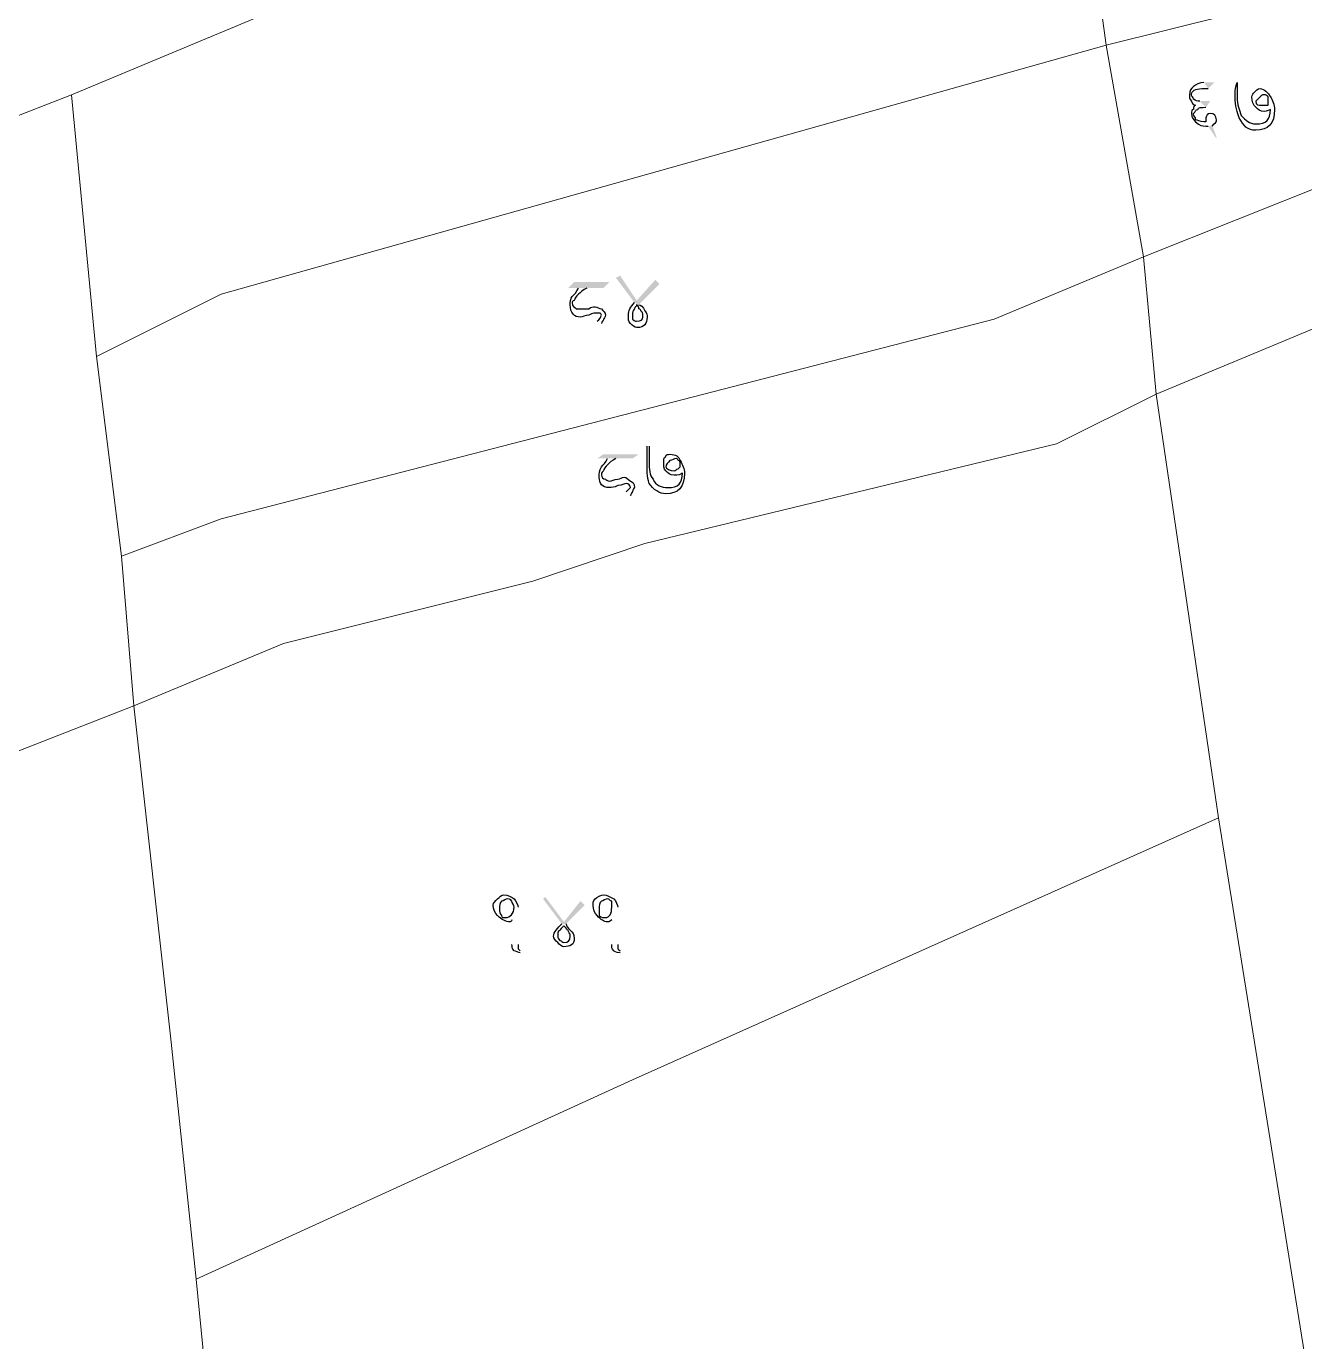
# Model space of a CAD drawing. Header units: inches. Extents: x -9985691 to 3643, y -3270716 to 4788.
# Drawn here: x -4981698 to -4981185, y -3259286 to -3258758 of the extents above; entities that cross this region are included whole.
import ezdxf

# ---------------------------------------------------------------- set-up
doc = ezdxf.new("R2010")
doc.units = ezdxf.units.IN
doc.header["$LTSCALE"] = 2
doc.header["$MEASUREMENT"] = 0
doc.layers.add('PDF_Geometry', color=7, linetype='CONTINUOUS')
doc.layers.add('PDF_Solid Fills', color=7, linetype='CONTINUOUS')

msp = doc.modelspace()

# ---------------------------------------------------------------- hatches: boundary and pattern name
at = {"layer": 'PDF_Solid Fills', "transparency": 33554559}
h = msp.add_hatch(color=256, dxfattribs=at)
h.paths.add_polyline_path([(-4981223.6, -3258782.98), (-4981221.1, -3258780.48), (-4981225.27, -3258780.48)], flags=0)
h.paths.add_polyline_path([(-4981223.6, -3258797.98), (-4981220.27, -3258802.98), (-4981220.27, -3258802.15), (-4981221.93, -3258797.98)], flags=0)
h.paths.add_polyline_path([(-4981224.43, -3258790.48), (-4981222.77, -3258787.98), (-4981226.93, -3258787.98)], flags=0)
h.paths.add_polyline_path([(-4981211.93, -3258780.48), (-4981211.93, -3258780.48)], flags=0)
h.paths.add_polyline_path([(-4981198.6, -3258791.32), (-4981198.6, -3258791.32)], flags=0)
h = msp.add_hatch(color=256, dxfattribs=at)
h.paths.add_polyline_path([(-4981476.1, -3258862.98), (-4981480.27, -3258862.98), (-4981477.77, -3258860.48), (-4981463.6, -3258860.48), (-4981466.1, -3258862.98), (-4981472.77, -3258862.98)], flags=0)
h.paths.add_polyline_path([(-4981466.93, -3258877.15), (-4981468.6, -3258876.31)], flags=0)
h.paths.add_polyline_path([(-4981453.6, -3258868.81), (-4981461.1, -3258858.81), (-4981459.43, -3258857.98), (-4981452.77, -3258867.98), (-4981445.27, -3258859.65), (-4981443.6, -3258861.31), (-4981451.93, -3258869.65)], flags=0)
h = msp.add_hatch(color=256, dxfattribs=at)
h.paths.add_polyline_path([(-4981464.43, -3258931.32), (-4981468.6, -3258931.32), (-4981466.1, -3258929.65), (-4981451.93, -3258929.65), (-4981454.43, -3258931.32), (-4981461.1, -3258931.32)], flags=0)
h.paths.add_polyline_path([(-4981455.26, -3258946.32), (-4981456.93, -3258944.65)], flags=0)
h.paths.add_polyline_path([(-4981448.6, -3258926.32), (-4981447.76, -3258926.32)], flags=0)
h.paths.add_polyline_path([(-4981434.43, -3258937.15), (-4981434.43, -3258937.15)], flags=0)
h = msp.add_hatch(color=256, dxfattribs=at)
h.paths.add_polyline_path([(-4981500.27, -3259111.32), (-4981500.27, -3259126.32)], flags=0)
h.paths.add_polyline_path([(-4981499.43, -3259128.82), (-4981499.43, -3259129.65)], flags=0)
h.paths.add_polyline_path([(-4981482.77, -3259117.98), (-4981490.27, -3259107.98), (-4981489.43, -3259107.15), (-4981481.93, -3259117.15), (-4981475.27, -3259108.82), (-4981473.6, -3259110.48), (-4981481.1, -3259117.98)], flags=0)
h.paths.add_polyline_path([(-4981460.27, -3259111.32), (-4981460.27, -3259126.32)], flags=0)
h.paths.add_polyline_path([(-4981459.43, -3259128.82), (-4981459.43, -3259129.65)], flags=0)
h = msp.add_hatch(color=256, dxfattribs=at)
h.paths.add_polyline_path([(-4981500.27, -3259111.32), (-4981500.27, -3259126.32)], flags=0)
h.paths.add_polyline_path([(-4981499.43, -3259128.82), (-4981499.43, -3259129.65)], flags=0)
h.paths.add_polyline_path([(-4981482.77, -3259117.98), (-4981490.27, -3259107.98), (-4981489.43, -3259107.15), (-4981481.93, -3259117.15), (-4981475.27, -3259108.82), (-4981473.6, -3259110.48), (-4981481.1, -3259117.98)], flags=0)
h.paths.add_polyline_path([(-4981460.27, -3259111.32), (-4981460.27, -3259126.32)], flags=0)
h.paths.add_polyline_path([(-4981459.43, -3259128.82), (-4981459.43, -3259129.65)], flags=0)

# ---------------------------------------------------------------- linework, layer by layer
at = {"layer": 'PDF_Geometry', "lineweight": 9}
for points in [[(-4981164.43, -3258740.48), (-4981264.43, -3258765.48), (-4981284.43, -3258620.48), (-4981679.43, -3258785.48), (-4981769.43, -3258820.48), (-4981799.43, -3258740.48), (-4981759.43, -3258735.48), (-4981734.43, -3258660.48), (-4981684.43, -3258600.48), (-4981584.43, -3258525.48), (-4981349.43, -3258440.48), (-4981334.43, -3258490.48), (-4981244.43, -3258485.48), (-4981189.43, -3258450.48), (-4981114.43, -3258410.48)], [(-4981164.43, -3258740.48), (-4981264.43, -3258765.48), (-4981284.43, -3258620.48), (-4981679.43, -3258785.48), (-4981769.43, -3258820.48), (-4981799.43, -3258740.48), (-4981759.43, -3258735.48), (-4981734.43, -3258660.48), (-4981684.43, -3258600.48), (-4981584.43, -3258525.48), (-4981349.43, -3258440.48), (-4981334.43, -3258490.48), (-4981244.43, -3258485.48), (-4981189.43, -3258450.48), (-4981114.43, -3258410.48)], [(-4981154.43, -3259480.48), (-4981219.43, -3259075.48), (-4981244.43, -3258905.48), (-4981124.43, -3258855.48)], [(-4981154.43, -3259480.48), (-4981219.43, -3259075.48), (-4981244.43, -3258905.48), (-4981124.43, -3258855.48)], [(-4981154.43, -3259480.48), (-4981219.43, -3259075.48), (-4981244.43, -3258905.48), (-4981124.43, -3258855.48)], [(-4981154.43, -3259480.48), (-4981219.43, -3259075.48), (-4981244.43, -3258905.48), (-4981124.43, -3258855.48)]]:
    msp.add_lwpolyline(points, dxfattribs=at)
for points in [[(-4980744.43, -3258670.48), (-4980809.43, -3258690.48), (-4981014.43, -3258775.48), (-4981034.43, -3258780.48), (-4981099.43, -3258790.48), (-4981124.43, -3258855.48), (-4981244.43, -3258905.48), (-4981249.43, -3258850.48), (-4981174.43, -3258820.48), (-4981164.43, -3258740.48), (-4981064.43, -3258730.48), (-4980889.43, -3258640.48), (-4980794.43, -3258610.48), (-4980754.43, -3258595.48)], [(-4980744.43, -3258670.48), (-4980809.43, -3258690.48), (-4981014.43, -3258775.48), (-4981034.43, -3258780.48), (-4981099.43, -3258790.48), (-4981124.43, -3258855.48), (-4981244.43, -3258905.48), (-4981249.43, -3258850.48), (-4981174.43, -3258820.48), (-4981164.43, -3258740.48), (-4981064.43, -3258730.48), (-4980889.43, -3258640.48), (-4980794.43, -3258610.48), (-4980754.43, -3258595.48)], [(-4981264.43, -3258765.48), (-4981619.43, -3258865.48), (-4981669.43, -3258890.48), (-4981679.43, -3258785.48), (-4981284.43, -3258620.48)], [(-4981264.43, -3258765.48), (-4981619.43, -3258865.48), (-4981669.43, -3258890.48), (-4981679.43, -3258785.48), (-4981284.43, -3258620.48)], [(-4981249.43, -3258850.48), (-4981264.43, -3258765.48), (-4981164.43, -3258740.48), (-4981174.43, -3258820.48)], [(-4981249.43, -3258850.48), (-4981264.43, -3258765.48), (-4981164.43, -3258740.48), (-4981174.43, -3258820.48)], [(-4981249.43, -3258850.48), (-4981309.43, -3258875.48), (-4981619.43, -3258955.48), (-4981659.43, -3258970.48), (-4981669.43, -3258890.48), (-4981619.43, -3258865.48), (-4981264.43, -3258765.48)], [(-4981249.43, -3258850.48), (-4981309.43, -3258875.48), (-4981619.43, -3258955.48), (-4981659.43, -3258970.48), (-4981669.43, -3258890.48), (-4981619.43, -3258865.48), (-4981264.43, -3258765.48)], [(-4981669.43, -3258890.48), (-4981659.43, -3258970.48), (-4981654.43, -3259030.48), (-4981769.43, -3259075.48), (-4982064.43, -3259275.48), (-4982069.43, -3259200.48), (-4982084.43, -3258950.48), (-4981769.43, -3258820.48), (-4981679.43, -3258785.48)], [(-4981669.43, -3258890.48), (-4981659.43, -3258970.48), (-4981654.43, -3259030.48), (-4981769.43, -3259075.48), (-4982064.43, -3259275.48), (-4982069.43, -3259200.48), (-4982084.43, -3258950.48), (-4981769.43, -3258820.48), (-4981679.43, -3258785.48)], [(-4981244.43, -3258905.48), (-4981284.43, -3258925.48), (-4981449.43, -3258965.48), (-4981494.43, -3258980.48), (-4981594.43, -3259005.48), (-4981654.43, -3259030.48), (-4981659.43, -3258970.48), (-4981619.43, -3258955.48), (-4981309.43, -3258875.48), (-4981249.43, -3258850.48)], [(-4981244.43, -3258905.48), (-4981284.43, -3258925.48), (-4981449.43, -3258965.48), (-4981494.43, -3258980.48), (-4981594.43, -3259005.48), (-4981654.43, -3259030.48), (-4981659.43, -3258970.48), (-4981619.43, -3258955.48), (-4981309.43, -3258875.48), (-4981249.43, -3258850.48)], [(-4981219.43, -3259075.48), (-4981454.43, -3259180.48), (-4981629.43, -3259260.48), (-4981639.43, -3259165.48), (-4981654.43, -3259030.48), (-4981594.43, -3259005.48), (-4981494.43, -3258980.48), (-4981449.43, -3258965.48), (-4981284.43, -3258925.48), (-4981244.43, -3258905.48)], [(-4981219.43, -3259075.48), (-4981454.43, -3259180.48), (-4981629.43, -3259260.48), (-4981639.43, -3259165.48), (-4981654.43, -3259030.48), (-4981594.43, -3259005.48), (-4981494.43, -3258980.48), (-4981449.43, -3258965.48), (-4981284.43, -3258925.48), (-4981244.43, -3258905.48)], [(-4981219.43, -3259075.48), (-4981454.43, -3259180.48), (-4981629.43, -3259260.48), (-4981639.43, -3259165.48), (-4981654.43, -3259030.48), (-4981594.43, -3259005.48), (-4981494.43, -3258980.48), (-4981449.43, -3258965.48), (-4981284.43, -3258925.48), (-4981244.43, -3258905.48)], [(-4981219.43, -3259075.48), (-4981454.43, -3259180.48), (-4981629.43, -3259260.48), (-4981639.43, -3259165.48), (-4981654.43, -3259030.48), (-4981594.43, -3259005.48), (-4981494.43, -3258980.48), (-4981449.43, -3258965.48), (-4981284.43, -3258925.48), (-4981244.43, -3258905.48)], [(-4981629.43, -3259260.48), (-4981604.43, -3259515.48), (-4982009.43, -3259550.48), (-4982044.43, -3259555.48), (-4982049.43, -3259555.48), (-4982064.43, -3259275.48), (-4981769.43, -3259075.48), (-4981654.43, -3259030.48), (-4981639.43, -3259165.48)], [(-4981629.43, -3259260.48), (-4981604.43, -3259515.48), (-4982009.43, -3259550.48), (-4982044.43, -3259555.48), (-4982049.43, -3259555.48), (-4982064.43, -3259275.48), (-4981769.43, -3259075.48), (-4981654.43, -3259030.48), (-4981639.43, -3259165.48)], [(-4981629.43, -3259260.48), (-4981604.43, -3259515.48), (-4982009.43, -3259550.48), (-4982044.43, -3259555.48), (-4982049.43, -3259555.48), (-4982064.43, -3259275.48), (-4981769.43, -3259075.48), (-4981654.43, -3259030.48), (-4981639.43, -3259165.48)], [(-4981629.43, -3259260.48), (-4981604.43, -3259515.48), (-4982009.43, -3259550.48), (-4982044.43, -3259555.48), (-4982049.43, -3259555.48), (-4982064.43, -3259275.48), (-4981769.43, -3259075.48), (-4981654.43, -3259030.48), (-4981639.43, -3259165.48)], [(-4981154.43, -3259480.48), (-4981374.43, -3259550.48), (-4981444.43, -3259570.48), (-4981589.43, -3259620.48), (-4981594.43, -3259615.48), (-4981604.43, -3259515.48), (-4981629.43, -3259260.48), (-4981454.43, -3259180.48), (-4981219.43, -3259075.48)], [(-4981154.43, -3259480.48), (-4981374.43, -3259550.48), (-4981444.43, -3259570.48), (-4981589.43, -3259620.48), (-4981594.43, -3259615.48), (-4981604.43, -3259515.48), (-4981629.43, -3259260.48), (-4981454.43, -3259180.48), (-4981219.43, -3259075.48)], [(-4981154.43, -3259480.48), (-4981374.43, -3259550.48), (-4981444.43, -3259570.48), (-4981589.43, -3259620.48), (-4981594.43, -3259615.48), (-4981604.43, -3259515.48), (-4981629.43, -3259260.48), (-4981454.43, -3259180.48), (-4981219.43, -3259075.48)], [(-4981154.43, -3259480.48), (-4981374.43, -3259550.48), (-4981444.43, -3259570.48), (-4981589.43, -3259620.48), (-4981594.43, -3259615.48), (-4981604.43, -3259515.48), (-4981629.43, -3259260.48), (-4981454.43, -3259180.48), (-4981219.43, -3259075.48)]]:
    msp.add_lwpolyline(points, close=True, dxfattribs=at)
at = {"layer": 'PDF_Geometry', "lineweight": 25}
for points in [[(-4981225.27, -3258780.48), (-4981226.93, -3258780.48), (-4981228.6, -3258781.32), (-4981229.43, -3258782.15)], [(-4981212.77, -3258786.32), (-4981212.77, -3258784.65), (-4981212.77, -3258782.98), (-4981211.93, -3258780.48)], [(-4981211.93, -3258780.48), (-4981211.93, -3258781.32), (-4981211.93, -3258782.15), (-4981211.93, -3258783.82)], [(-4981229.43, -3258782.15), (-4981230.27, -3258782.98), (-4981231.1, -3258783.82), (-4981231.1, -3258785.48)], [(-4981231.1, -3258785.48), (-4981231.1, -3258786.32), (-4981231.1, -3258787.15), (-4981230.27, -3258787.98)], [(-4981230.27, -3258785.48), (-4981230.27, -3258783.82), (-4981228.6, -3258782.98), (-4981226.1, -3258782.98)], [(-4981229.43, -3258787.15), (-4981229.43, -3258786.32), (-4981230.27, -3258786.32), (-4981230.27, -3258785.48)], [(-4981226.93, -3258787.98), (-4981227.77, -3258787.98), (-4981228.6, -3258787.98), (-4981229.43, -3258787.15)], [(-4981226.1, -3258782.98), (-4981226.1, -3258782.98), (-4981225.27, -3258782.98), (-4981225.27, -3258782.98)], [(-4981225.27, -3258782.98), (-4981224.43, -3258782.98), (-4981223.6, -3258782.98), (-4981223.6, -3258782.98)], [(-4981211.1, -3258794.65), (-4981211.93, -3258792.98), (-4981212.77, -3258789.65), (-4981212.77, -3258786.32)], [(-4981211.93, -3258783.82), (-4981211.93, -3258784.65), (-4981211.93, -3258785.48), (-4981211.93, -3258786.32)], [(-4981211.93, -3258786.32), (-4981211.93, -3258789.65), (-4981211.1, -3258791.32), (-4981210.27, -3258793.82)], [(-4981206.1, -3258786.32), (-4981206.1, -3258785.48), (-4981205.27, -3258784.65), (-4981205.27, -3258784.65)], [(-4981204.43, -3258790.48), (-4981205.27, -3258789.65), (-4981206.1, -3258787.98), (-4981206.1, -3258786.32)], [(-4981205.27, -3258784.65), (-4981204.43, -3258783.82), (-4981203.6, -3258782.98), (-4981202.77, -3258782.98)], [(-4981202.77, -3258786.32), (-4981203.6, -3258787.15), (-4981204.43, -3258787.98), (-4981204.43, -3258787.98)], [(-4981202.77, -3258782.98), (-4981201.1, -3258782.98), (-4981199.43, -3258784.65), (-4981198.6, -3258786.32)], [(-4981201.1, -3258785.48), (-4981201.93, -3258785.48), (-4981201.93, -3258785.48), (-4981202.77, -3258786.32)], [(-4981199.43, -3258786.32), (-4981200.27, -3258785.48), (-4981200.27, -3258785.48), (-4981201.1, -3258785.48)], [(-4981199.43, -3258787.15), (-4981199.43, -3258787.15), (-4981199.43, -3258786.32), (-4981199.43, -3258786.32)], [(-4981199.43, -3258789.65), (-4981199.43, -3258788.82), (-4981199.43, -3258787.98), (-4981199.43, -3258787.15)], [(-4981198.6, -3258786.32), (-4981197.77, -3258787.15), (-4981196.93, -3258789.65), (-4981196.93, -3258791.32)], [(-4981230.27, -3258787.98), (-4981230.27, -3258788.82), (-4981229.43, -3258789.65), (-4981228.6, -3258789.65)], [(-4981229.43, -3258791.32), (-4981230.27, -3258791.32), (-4981230.27, -3258792.15), (-4981230.27, -3258792.98)], [(-4981228.6, -3258789.65), (-4981229.43, -3258789.65), (-4981229.43, -3258790.48), (-4981229.43, -3258791.32)], [(-4981229.43, -3258792.98), (-4981228.6, -3258792.15), (-4981228.6, -3258791.32), (-4981227.77, -3258791.32)], [(-4981227.77, -3258791.32), (-4981227.77, -3258790.48), (-4981226.1, -3258790.48), (-4981224.43, -3258790.48)], [(-4981204.43, -3258787.98), (-4981204.43, -3258789.65), (-4981203.6, -3258789.65), (-4981201.93, -3258789.65)], [(-4981201.1, -3258792.15), (-4981202.77, -3258792.15), (-4981203.6, -3258791.32), (-4981204.43, -3258790.48)], [(-4981196.93, -3258791.32), (-4981196.93, -3258797.15), (-4981199.43, -3258799.65), (-4981204.43, -3258799.65)], [(-4981204.43, -3258797.15), (-4981200.27, -3258797.15), (-4981198.6, -3258795.48), (-4981198.6, -3258791.32)], [(-4981201.93, -3258789.65), (-4981201.1, -3258789.65), (-4981200.27, -3258789.65), (-4981199.43, -3258789.65)], [(-4981198.6, -3258791.32), (-4981198.6, -3258791.32), (-4981200.27, -3258792.15), (-4981201.1, -3258792.15)], [(-4981230.27, -3258792.98), (-4981230.27, -3258794.65), (-4981229.43, -3258795.48), (-4981228.6, -3258796.32)], [(-4981228.6, -3258794.65), (-4981229.43, -3258793.82), (-4981229.43, -3258793.82), (-4981229.43, -3258792.98)], [(-4981228.6, -3258795.48), (-4981228.6, -3258794.65), (-4981228.6, -3258794.65), (-4981228.6, -3258794.65)], [(-4981225.27, -3258796.32), (-4981226.93, -3258796.32), (-4981227.77, -3258795.48), (-4981228.6, -3258795.48)], [(-4981228.6, -3258796.32), (-4981226.93, -3258797.98), (-4981226.1, -3258797.98), (-4981224.43, -3258797.98)], [(-4981224.43, -3258796.32), (-4981224.43, -3258796.32), (-4981224.43, -3258796.32), (-4981225.27, -3258796.32)], [(-4981222.77, -3258792.98), (-4981223.6, -3258792.98), (-4981224.43, -3258793.82), (-4981224.43, -3258794.65)], [(-4981224.43, -3258794.65), (-4981224.43, -3258795.48), (-4981224.43, -3258795.48), (-4981224.43, -3258795.48)], [(-4981224.43, -3258795.48), (-4981224.43, -3258796.32), (-4981224.43, -3258796.32), (-4981224.43, -3258796.32)], [(-4981220.27, -3258795.48), (-4981220.27, -3258793.82), (-4981221.1, -3258792.98), (-4981222.77, -3258792.98)], [(-4981221.93, -3258797.98), (-4981221.93, -3258797.98), (-4981221.1, -3258797.15), (-4981221.1, -3258797.15)], [(-4981221.1, -3258797.15), (-4981220.27, -3258796.32), (-4981220.27, -3258796.32), (-4981220.27, -3258795.48)], [(-4981204.43, -3258799.65), (-4981207.77, -3258799.65), (-4981209.43, -3258797.98), (-4981211.1, -3258794.65)], [(-4981210.27, -3258793.82), (-4981208.6, -3258795.48), (-4981206.93, -3258797.15), (-4981204.43, -3258797.15)], [(-4981224.43, -3258797.98), (-4981223.6, -3258797.98), (-4981223.6, -3258797.98), (-4981223.6, -3258797.98)], [(-4981479.43, -3258869.65), (-4981479.43, -3258868.81), (-4981479.43, -3258867.15), (-4981478.6, -3258866.31)], [(-4981478.6, -3258866.31), (-4981477.77, -3258865.48), (-4981476.93, -3258864.65), (-4981476.1, -3258862.98)], [(-4981476.1, -3258865.48), (-4981476.93, -3258866.31), (-4981477.77, -3258867.15), (-4981477.77, -3258867.98)], [(-4981472.77, -3258862.98), (-4981474.43, -3258863.81), (-4981475.27, -3258864.65), (-4981476.1, -3258865.48)], [(-4981475.27, -3258874.65), (-4981477.77, -3258874.65), (-4981479.43, -3258872.98), (-4981479.43, -3258869.65)], [(-4981477.77, -3258867.98), (-4981478.6, -3258867.98), (-4981478.6, -3258868.81), (-4981478.6, -3258868.81)], [(-4981478.6, -3258868.81), (-4981478.6, -3258870.48), (-4981477.77, -3258870.48), (-4981476.93, -3258871.31)], [(-4981476.93, -3258871.31), (-4981476.93, -3258871.31), (-4981476.1, -3258871.31), (-4981475.27, -3258871.31)], [(-4981475.27, -3258871.31), (-4981474.43, -3258871.31), (-4981473.6, -3258871.31), (-4981471.93, -3258871.31)], [(-4981471.93, -3258871.31), (-4981471.1, -3258870.48), (-4981470.27, -3258870.48), (-4981469.43, -3258870.48)], [(-4981469.43, -3258870.48), (-4981468.6, -3258870.48), (-4981467.77, -3258871.31), (-4981466.93, -3258871.31)], [(-4981466.93, -3258871.31), (-4981466.1, -3258872.15), (-4981465.27, -3258872.98), (-4981465.27, -3258873.81)], [(-4981456.1, -3258873.81), (-4981456.1, -3258872.15), (-4981455.27, -3258870.48), (-4981453.6, -3258868.81)], [(-4981453.6, -3258871.31), (-4981453.6, -3258871.31), (-4981454.43, -3258872.15), (-4981454.43, -3258872.98)], [(-4981452.77, -3258869.65), (-4981452.77, -3258870.48), (-4981453.6, -3258870.48), (-4981453.6, -3258871.31)], [(-4981451.93, -3258871.31), (-4981451.93, -3258870.48), (-4981451.93, -3258870.48), (-4981452.77, -3258869.65)], [(-4981451.93, -3258869.65), (-4981451.1, -3258869.65), (-4981450.27, -3258870.48), (-4981449.43, -3258872.15)], [(-4981451.1, -3258872.15), (-4981451.1, -3258872.15), (-4981451.1, -3258871.31), (-4981451.93, -3258871.31)], [(-4981471.93, -3258873.81), (-4981473.6, -3258873.81), (-4981474.43, -3258874.65), (-4981475.27, -3258874.65)], [(-4981468.6, -3258872.98), (-4981469.43, -3258872.98), (-4981470.27, -3258872.98), (-4981471.93, -3258873.81)], [(-4981466.93, -3258873.81), (-4981466.93, -3258872.98), (-4981467.77, -3258872.98), (-4981468.6, -3258872.98)], [(-4981468.6, -3258876.31), (-4981467.77, -3258875.48), (-4981466.93, -3258874.65), (-4981466.93, -3258873.81)], [(-4981466.1, -3258875.48), (-4981466.1, -3258876.31), (-4981466.93, -3258876.31), (-4981466.93, -3258877.15)], [(-4981465.27, -3258873.81), (-4981465.27, -3258874.65), (-4981466.1, -3258875.48), (-4981466.1, -3258875.48)], [(-4981455.27, -3258877.15), (-4981456.1, -3258876.31), (-4981456.1, -3258875.48), (-4981456.1, -3258873.81)], [(-4981454.43, -3258872.98), (-4981454.43, -3258872.98), (-4981454.43, -3258873.81), (-4981454.43, -3258873.81)], [(-4981454.43, -3258873.81), (-4981454.43, -3258874.65), (-4981454.43, -3258875.48), (-4981454.43, -3258875.48)], [(-4981454.43, -3258875.48), (-4981453.6, -3258876.31), (-4981452.77, -3258876.31), (-4981452.77, -3258876.31)], [(-4981452.77, -3258876.31), (-4981451.1, -3258876.31), (-4981450.27, -3258875.48), (-4981450.27, -3258874.65)], [(-4981448.6, -3258874.65), (-4981448.6, -3258877.15), (-4981449.43, -3258878.81), (-4981452.77, -3258878.81)], [(-4981450.27, -3258873.81), (-4981450.27, -3258872.98), (-4981450.27, -3258872.98), (-4981451.1, -3258872.15)], [(-4981450.27, -3258874.65), (-4981450.27, -3258874.65), (-4981450.27, -3258873.81), (-4981450.27, -3258873.81)], [(-4981449.43, -3258872.15), (-4981448.6, -3258872.98), (-4981448.6, -3258873.81), (-4981448.6, -3258874.65)], [(-4981452.77, -3258878.81), (-4981453.6, -3258878.81), (-4981454.43, -3258877.98), (-4981455.27, -3258877.15)], [(-4981448.6, -3258932.15), (-4981448.6, -3258930.48), (-4981448.6, -3258928.82), (-4981448.6, -3258926.32)], [(-4981447.76, -3258926.32), (-4981447.76, -3258927.15), (-4981447.76, -3258927.98), (-4981447.76, -3258929.65)], [(-4981447.76, -3258929.65), (-4981447.76, -3258931.32), (-4981447.76, -3258932.15), (-4981447.76, -3258932.98)], [(-4981441.1, -3258930.48), (-4981441.1, -3258929.65), (-4981440.26, -3258929.65), (-4981439.43, -3258929.65)], [(-4981439.43, -3258929.65), (-4981436.93, -3258929.65), (-4981436.1, -3258930.48), (-4981435.26, -3258932.15)], [(-4981467.77, -3258938.82), (-4981467.77, -3258937.15), (-4981467.77, -3258936.32), (-4981466.93, -3258934.65)], [(-4981466.93, -3258934.65), (-4981466.1, -3258933.82), (-4981465.27, -3258932.98), (-4981464.43, -3258931.32)], [(-4981464.43, -3258933.82), (-4981465.27, -3258934.65), (-4981466.1, -3258935.48), (-4981466.1, -3258936.32)], [(-4981461.1, -3258931.32), (-4981462.77, -3258932.15), (-4981463.6, -3258932.98), (-4981464.43, -3258933.82)], [(-4981447.76, -3258941.32), (-4981448.6, -3258938.82), (-4981448.6, -3258935.48), (-4981448.6, -3258932.15)], [(-4981447.76, -3258932.98), (-4981447.76, -3258935.48), (-4981447.76, -3258937.98), (-4981446.1, -3258939.65)], [(-4981441.93, -3258932.98), (-4981441.93, -3258931.32), (-4981441.93, -3258931.32), (-4981441.1, -3258930.48)], [(-4981441.1, -3258936.32), (-4981441.93, -3258935.48), (-4981441.93, -3258933.82), (-4981441.93, -3258932.98)], [(-4981439.43, -3258932.15), (-4981440.26, -3258932.98), (-4981441.1, -3258933.82), (-4981441.1, -3258934.65)], [(-4981441.1, -3258934.65), (-4981441.1, -3258935.48), (-4981439.43, -3258936.32), (-4981437.76, -3258936.32)], [(-4981436.93, -3258931.32), (-4981437.76, -3258931.32), (-4981438.6, -3258932.15), (-4981439.43, -3258932.15)], [(-4981436.1, -3258932.15), (-4981436.1, -3258931.32), (-4981436.93, -3258931.32), (-4981436.93, -3258931.32)], [(-4981435.26, -3258933.82), (-4981435.26, -3258932.98), (-4981435.26, -3258932.15), (-4981436.1, -3258932.15)], [(-4981436.1, -3258935.48), (-4981435.26, -3258934.65), (-4981435.26, -3258934.65), (-4981435.26, -3258933.82)], [(-4981435.26, -3258932.15), (-4981434.43, -3258933.82), (-4981433.6, -3258935.48), (-4981433.6, -3258937.15)], [(-4981463.6, -3258942.98), (-4981466.93, -3258942.98), (-4981467.77, -3258941.32), (-4981467.77, -3258938.82)], [(-4981466.1, -3258936.32), (-4981466.93, -3258937.15), (-4981466.93, -3258937.15), (-4981466.93, -3258937.98)], [(-4981466.93, -3258937.98), (-4981466.93, -3258938.82), (-4981466.1, -3258939.65), (-4981465.27, -3258939.65)], [(-4981465.27, -3258939.65), (-4981465.27, -3258939.65), (-4981464.43, -3258940.48), (-4981463.6, -3258940.48)], [(-4981463.6, -3258940.48), (-4981462.77, -3258940.48), (-4981461.93, -3258939.65), (-4981460.27, -3258939.65)], [(-4981460.27, -3258939.65), (-4981459.43, -3258939.65), (-4981458.6, -3258938.82), (-4981457.76, -3258938.82)], [(-4981457.76, -3258938.82), (-4981456.93, -3258938.82), (-4981456.1, -3258939.65), (-4981455.26, -3258940.48)], [(-4981446.1, -3258939.65), (-4981445.26, -3258942.15), (-4981442.76, -3258942.98), (-4981440.26, -3258942.98)], [(-4981437.76, -3258937.98), (-4981439.43, -3258937.98), (-4981440.26, -3258937.15), (-4981441.1, -3258936.32)], [(-4981433.6, -3258937.15), (-4981433.6, -3258942.98), (-4981436.1, -3258945.48), (-4981441.1, -3258945.48)], [(-4981440.26, -3258942.98), (-4981436.1, -3258942.98), (-4981434.43, -3258941.32), (-4981434.43, -3258937.15)], [(-4981437.76, -3258936.32), (-4981436.93, -3258936.32), (-4981436.93, -3258935.48), (-4981436.1, -3258935.48)], [(-4981434.43, -3258937.15), (-4981435.26, -3258937.98), (-4981436.1, -3258937.98), (-4981437.76, -3258937.98)], [(-4981460.27, -3258942.15), (-4981461.93, -3258942.98), (-4981462.77, -3258942.98), (-4981463.6, -3258942.98)], [(-4981456.93, -3258941.32), (-4981457.76, -3258941.32), (-4981458.6, -3258942.15), (-4981460.27, -3258942.15)], [(-4981455.26, -3258942.98), (-4981455.26, -3258942.15), (-4981456.1, -3258941.32), (-4981456.93, -3258941.32)], [(-4981456.93, -3258944.65), (-4981456.1, -3258943.82), (-4981455.26, -3258942.98), (-4981455.26, -3258942.98)], [(-4981455.26, -3258940.48), (-4981454.43, -3258940.48), (-4981453.6, -3258941.32), (-4981453.6, -3258942.98)], [(-4981454.43, -3258944.65), (-4981454.43, -3258944.65), (-4981455.26, -3258945.48), (-4981455.26, -3258946.32)], [(-4981453.6, -3258942.98), (-4981453.6, -3258942.98), (-4981454.43, -3258943.82), (-4981454.43, -3258944.65)], [(-4981441.1, -3258945.48), (-4981443.6, -3258945.48), (-4981446.1, -3258943.82), (-4981447.76, -3258941.32)], [(-4981510.27, -3259110.48), (-4981510.27, -3259109.65), (-4981509.43, -3259108.82), (-4981508.6, -3259107.98)], [(-4981510.27, -3259110.48), (-4981510.27, -3259109.65), (-4981509.43, -3259108.82), (-4981508.6, -3259107.98)], [(-4981508.6, -3259107.98), (-4981507.77, -3259107.15), (-4981506.93, -3259106.32), (-4981506.1, -3259106.32)], [(-4981508.6, -3259107.98), (-4981507.77, -3259107.15), (-4981506.93, -3259106.32), (-4981506.1, -3259106.32)], [(-4981506.93, -3259108.82), (-4981507.77, -3259109.65), (-4981507.77, -3259110.48), (-4981507.77, -3259112.15)], [(-4981506.93, -3259108.82), (-4981507.77, -3259109.65), (-4981507.77, -3259110.48), (-4981507.77, -3259112.15)], [(-4981504.43, -3259107.98), (-4981505.27, -3259107.98), (-4981506.1, -3259108.82), (-4981506.93, -3259108.82)], [(-4981504.43, -3259107.98), (-4981505.27, -3259107.98), (-4981506.1, -3259108.82), (-4981506.93, -3259108.82)], [(-4981506.1, -3259106.32), (-4981504.43, -3259106.32), (-4981502.77, -3259107.15), (-4981501.93, -3259107.98)], [(-4981506.1, -3259106.32), (-4981504.43, -3259106.32), (-4981502.77, -3259107.15), (-4981501.93, -3259107.98)], [(-4981502.77, -3259108.82), (-4981502.77, -3259108.82), (-4981503.6, -3259107.98), (-4981504.43, -3259107.98)], [(-4981502.77, -3259108.82), (-4981502.77, -3259108.82), (-4981503.6, -3259107.98), (-4981504.43, -3259107.98)], [(-4981501.93, -3259111.32), (-4981501.93, -3259110.48), (-4981502.77, -3259109.65), (-4981502.77, -3259108.82)], [(-4981501.93, -3259111.32), (-4981501.93, -3259110.48), (-4981502.77, -3259109.65), (-4981502.77, -3259108.82)], [(-4981501.93, -3259107.98), (-4981501.1, -3259108.82), (-4981500.27, -3259110.48), (-4981500.27, -3259111.32)], [(-4981501.93, -3259107.98), (-4981501.1, -3259108.82), (-4981500.27, -3259110.48), (-4981500.27, -3259111.32)], [(-4981470.27, -3259110.48), (-4981470.27, -3259109.65), (-4981470.27, -3259108.82), (-4981469.43, -3259107.98)], [(-4981470.27, -3259110.48), (-4981470.27, -3259109.65), (-4981470.27, -3259108.82), (-4981469.43, -3259107.98)], [(-4981469.43, -3259107.98), (-4981468.6, -3259107.15), (-4981466.93, -3259106.32), (-4981466.1, -3259106.32)], [(-4981469.43, -3259107.98), (-4981468.6, -3259107.15), (-4981466.93, -3259106.32), (-4981466.1, -3259106.32)], [(-4981466.93, -3259108.82), (-4981467.77, -3259109.65), (-4981467.77, -3259110.48), (-4981467.77, -3259112.15)], [(-4981466.93, -3259108.82), (-4981467.77, -3259109.65), (-4981467.77, -3259110.48), (-4981467.77, -3259112.15)], [(-4981464.43, -3259107.98), (-4981465.27, -3259107.98), (-4981466.1, -3259108.82), (-4981466.93, -3259108.82)], [(-4981464.43, -3259107.98), (-4981465.27, -3259107.98), (-4981466.1, -3259108.82), (-4981466.93, -3259108.82)], [(-4981466.1, -3259106.32), (-4981464.43, -3259106.32), (-4981463.6, -3259107.15), (-4981461.93, -3259107.98)], [(-4981466.1, -3259106.32), (-4981464.43, -3259106.32), (-4981463.6, -3259107.15), (-4981461.93, -3259107.98)], [(-4981462.77, -3259108.82), (-4981463.6, -3259108.82), (-4981463.6, -3259107.98), (-4981464.43, -3259107.98)], [(-4981462.77, -3259108.82), (-4981463.6, -3259108.82), (-4981463.6, -3259107.98), (-4981464.43, -3259107.98)], [(-4981462.77, -3259111.32), (-4981462.77, -3259110.48), (-4981462.77, -3259109.65), (-4981462.77, -3259108.82)], [(-4981462.77, -3259111.32), (-4981462.77, -3259110.48), (-4981462.77, -3259109.65), (-4981462.77, -3259108.82)], [(-4981461.93, -3259107.98), (-4981461.1, -3259108.82), (-4981460.27, -3259110.48), (-4981460.27, -3259111.32)], [(-4981461.93, -3259107.98), (-4981461.1, -3259108.82), (-4981460.27, -3259110.48), (-4981460.27, -3259111.32)], [(-4981508.6, -3259114.65), (-4981509.43, -3259113.82), (-4981510.27, -3259112.15), (-4981510.27, -3259110.48)], [(-4981508.6, -3259114.65), (-4981509.43, -3259113.82), (-4981510.27, -3259112.15), (-4981510.27, -3259110.48)], [(-4981507.77, -3259112.15), (-4981507.77, -3259112.98), (-4981507.77, -3259113.82), (-4981506.93, -3259114.65)], [(-4981507.77, -3259112.15), (-4981507.77, -3259112.98), (-4981507.77, -3259113.82), (-4981506.93, -3259114.65)], [(-4981505.27, -3259115.48), (-4981503.6, -3259115.48), (-4981501.93, -3259113.82), (-4981501.93, -3259111.32)], [(-4981505.27, -3259115.48), (-4981503.6, -3259115.48), (-4981501.93, -3259113.82), (-4981501.93, -3259111.32)], [(-4981468.6, -3259114.65), (-4981469.43, -3259113.82), (-4981470.27, -3259112.15), (-4981470.27, -3259110.48)], [(-4981468.6, -3259114.65), (-4981469.43, -3259113.82), (-4981470.27, -3259112.15), (-4981470.27, -3259110.48)], [(-4981467.77, -3259112.15), (-4981467.77, -3259112.98), (-4981467.77, -3259113.82), (-4981467.77, -3259114.65)], [(-4981467.77, -3259112.15), (-4981467.77, -3259112.98), (-4981467.77, -3259113.82), (-4981467.77, -3259114.65)], [(-4981465.27, -3259115.48), (-4981463.6, -3259115.48), (-4981462.77, -3259113.82), (-4981462.77, -3259111.32)], [(-4981465.27, -3259115.48), (-4981463.6, -3259115.48), (-4981462.77, -3259113.82), (-4981462.77, -3259111.32)], [(-4981503.6, -3259117.15), (-4981505.27, -3259117.15), (-4981506.93, -3259116.32), (-4981508.6, -3259114.65)], [(-4981503.6, -3259117.15), (-4981505.27, -3259117.15), (-4981506.93, -3259116.32), (-4981508.6, -3259114.65)], [(-4981506.93, -3259114.65), (-4981506.93, -3259115.48), (-4981506.1, -3259115.48), (-4981505.27, -3259115.48)], [(-4981506.93, -3259114.65), (-4981506.93, -3259115.48), (-4981506.1, -3259115.48), (-4981505.27, -3259115.48)], [(-4981502.77, -3259116.32), (-4981502.77, -3259117.15), (-4981503.6, -3259117.15), (-4981503.6, -3259117.15)], [(-4981502.77, -3259116.32), (-4981502.77, -3259117.15), (-4981503.6, -3259117.15), (-4981503.6, -3259117.15)], [(-4981486.1, -3259122.98), (-4981486.1, -3259121.32), (-4981484.43, -3259119.65), (-4981482.77, -3259117.98)], [(-4981486.1, -3259122.98), (-4981486.1, -3259121.32), (-4981484.43, -3259119.65), (-4981482.77, -3259117.98)], [(-4981481.93, -3259118.82), (-4981481.93, -3259118.82), (-4981482.77, -3259119.65), (-4981483.6, -3259120.48)], [(-4981481.93, -3259118.82), (-4981481.93, -3259118.82), (-4981482.77, -3259119.65), (-4981483.6, -3259120.48)], [(-4981481.1, -3259119.65), (-4981481.1, -3259119.65), (-4981481.93, -3259118.82), (-4981481.93, -3259118.82)], [(-4981481.1, -3259119.65), (-4981481.1, -3259119.65), (-4981481.93, -3259118.82), (-4981481.93, -3259118.82)], [(-4981481.1, -3259117.98), (-4981481.1, -3259118.82), (-4981480.27, -3259119.65), (-4981479.43, -3259120.48)], [(-4981481.1, -3259117.98), (-4981481.1, -3259118.82), (-4981480.27, -3259119.65), (-4981479.43, -3259120.48)], [(-4981480.27, -3259120.48), (-4981480.27, -3259120.48), (-4981481.1, -3259120.48), (-4981481.1, -3259119.65)], [(-4981480.27, -3259120.48), (-4981480.27, -3259120.48), (-4981481.1, -3259120.48), (-4981481.1, -3259119.65)], [(-4981464.43, -3259117.15), (-4981466.1, -3259117.15), (-4981466.93, -3259116.32), (-4981468.6, -3259114.65)], [(-4981464.43, -3259117.15), (-4981466.1, -3259117.15), (-4981466.93, -3259116.32), (-4981468.6, -3259114.65)], [(-4981467.77, -3259114.65), (-4981466.93, -3259115.48), (-4981466.1, -3259115.48), (-4981465.27, -3259115.48)], [(-4981467.77, -3259114.65), (-4981466.93, -3259115.48), (-4981466.1, -3259115.48), (-4981465.27, -3259115.48)], [(-4981462.77, -3259116.32), (-4981463.6, -3259117.15), (-4981463.6, -3259117.15), (-4981464.43, -3259117.15)], [(-4981462.77, -3259116.32), (-4981463.6, -3259117.15), (-4981463.6, -3259117.15), (-4981464.43, -3259117.15)], [(-4981484.43, -3259125.48), (-4981485.27, -3259124.65), (-4981486.1, -3259123.82), (-4981486.1, -3259122.98)], [(-4981484.43, -3259125.48), (-4981485.27, -3259124.65), (-4981486.1, -3259123.82), (-4981486.1, -3259122.98)], [(-4981483.6, -3259120.48), (-4981483.6, -3259120.48), (-4981483.6, -3259120.48), (-4981484.43, -3259121.32)], [(-4981483.6, -3259120.48), (-4981483.6, -3259120.48), (-4981483.6, -3259120.48), (-4981484.43, -3259121.32)], [(-4981484.43, -3259121.32), (-4981484.43, -3259122.15), (-4981484.43, -3259122.15), (-4981484.43, -3259122.98)], [(-4981484.43, -3259121.32), (-4981484.43, -3259122.15), (-4981484.43, -3259122.15), (-4981484.43, -3259122.98)], [(-4981484.43, -3259122.98), (-4981484.43, -3259122.98), (-4981484.43, -3259123.82), (-4981483.6, -3259124.65)], [(-4981484.43, -3259122.98), (-4981484.43, -3259122.98), (-4981484.43, -3259123.82), (-4981483.6, -3259124.65)], [(-4981483.6, -3259124.65), (-4981482.77, -3259124.65), (-4981482.77, -3259125.48), (-4981481.93, -3259125.48)], [(-4981483.6, -3259124.65), (-4981482.77, -3259124.65), (-4981482.77, -3259125.48), (-4981481.93, -3259125.48)], [(-4981481.93, -3259125.48), (-4981480.27, -3259125.48), (-4981479.43, -3259124.65), (-4981479.43, -3259122.98)], [(-4981481.93, -3259125.48), (-4981480.27, -3259125.48), (-4981479.43, -3259124.65), (-4981479.43, -3259122.98)], [(-4981477.77, -3259123.82), (-4981477.77, -3259126.32), (-4981479.43, -3259127.15), (-4981481.93, -3259127.15)], [(-4981477.77, -3259123.82), (-4981477.77, -3259126.32), (-4981479.43, -3259127.15), (-4981481.93, -3259127.15)], [(-4981479.43, -3259122.15), (-4981479.43, -3259122.15), (-4981480.27, -3259121.32), (-4981480.27, -3259120.48)], [(-4981479.43, -3259122.15), (-4981479.43, -3259122.15), (-4981480.27, -3259121.32), (-4981480.27, -3259120.48)], [(-4981479.43, -3259120.48), (-4981478.6, -3259121.32), (-4981477.77, -3259122.15), (-4981477.77, -3259123.82)], [(-4981479.43, -3259120.48), (-4981478.6, -3259121.32), (-4981477.77, -3259122.15), (-4981477.77, -3259123.82)], [(-4981479.43, -3259122.98), (-4981479.43, -3259122.98), (-4981479.43, -3259122.98), (-4981479.43, -3259122.15)], [(-4981479.43, -3259122.98), (-4981479.43, -3259122.98), (-4981479.43, -3259122.98), (-4981479.43, -3259122.15)], [(-4981501.93, -3259128.82), (-4981502.77, -3259127.98), (-4981502.77, -3259127.15), (-4981502.77, -3259126.32)], [(-4981501.93, -3259128.82), (-4981502.77, -3259127.98), (-4981502.77, -3259127.15), (-4981502.77, -3259126.32)], [(-4981499.43, -3259129.65), (-4981500.27, -3259129.65), (-4981501.1, -3259128.82), (-4981501.93, -3259128.82)], [(-4981499.43, -3259129.65), (-4981500.27, -3259129.65), (-4981501.1, -3259128.82), (-4981501.93, -3259128.82)], [(-4981500.27, -3259126.32), (-4981500.27, -3259127.15), (-4981500.27, -3259127.15), (-4981500.27, -3259127.98)], [(-4981500.27, -3259126.32), (-4981500.27, -3259127.15), (-4981500.27, -3259127.15), (-4981500.27, -3259127.98)], [(-4981500.27, -3259127.98), (-4981500.27, -3259127.98), (-4981500.27, -3259127.98), (-4981499.43, -3259128.82)], [(-4981500.27, -3259127.98), (-4981500.27, -3259127.98), (-4981500.27, -3259127.98), (-4981499.43, -3259128.82)], [(-4981481.93, -3259127.15), (-4981482.77, -3259127.15), (-4981483.6, -3259126.32), (-4981484.43, -3259125.48)], [(-4981481.93, -3259127.15), (-4981482.77, -3259127.15), (-4981483.6, -3259126.32), (-4981484.43, -3259125.48)], [(-4981461.93, -3259128.82), (-4981462.77, -3259127.98), (-4981462.77, -3259127.15), (-4981462.77, -3259126.32)], [(-4981461.93, -3259128.82), (-4981462.77, -3259127.98), (-4981462.77, -3259127.15), (-4981462.77, -3259126.32)], [(-4981459.43, -3259129.65), (-4981461.1, -3259129.65), (-4981461.93, -3259128.82), (-4981461.93, -3259128.82)], [(-4981459.43, -3259129.65), (-4981461.1, -3259129.65), (-4981461.93, -3259128.82), (-4981461.93, -3259128.82)], [(-4981460.27, -3259126.32), (-4981460.27, -3259127.15), (-4981460.27, -3259127.15), (-4981460.27, -3259127.98)], [(-4981460.27, -3259126.32), (-4981460.27, -3259127.15), (-4981460.27, -3259127.15), (-4981460.27, -3259127.98)], [(-4981460.27, -3259127.98), (-4981460.27, -3259127.98), (-4981460.27, -3259127.98), (-4981459.43, -3259128.82)], [(-4981460.27, -3259127.98), (-4981460.27, -3259127.98), (-4981460.27, -3259127.98), (-4981459.43, -3259128.82)]]:
    msp.add_open_spline(points, degree=3, dxfattribs=at)

doc.saveas('drawing.dxf')
